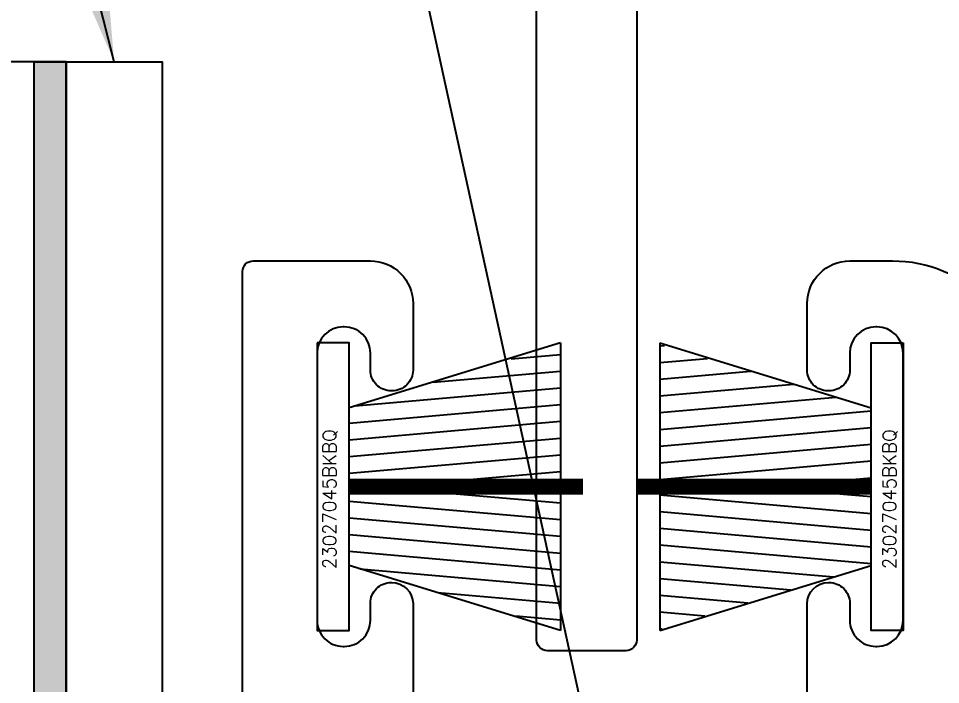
# Model space of a CAD drawing. Extents: x 0 to 79.8, y 0 to 38.2.
# Drawn here: x 5.604 to 6.469, y 29.926 to 30.551 of the extents above; entities that cross this region are included whole.
import ezdxf

# ---------------------------------------------------------------- set-up
doc = ezdxf.new("R2010")
doc.units = 0
doc.header["$MEASUREMENT"] = 0
doc.layers.get('0').update_dxf_attribs({"linetype": 'CONTINUOUS'})
doc.layers.get('DEFPOINTS').update_dxf_attribs({"color": 1, "linetype": 'CONTINUOUS'})
for name, color, linetype in [('DIM', 4, 'CONTINUOUS'), ('FRAME', 1, 'CONTINUOUS'), ('GEOM', 1, 'CONTINUOUS'), ('HATCH', 7, 'CONTINUOUS'), ('MISC', 9, 'CONTINUOUS'), ('SILL-PAN', 7, 'CONTINUOUS'), ('TEXT', 7, 'CONTINUOUS'), ('TITLE-BLOCK', 7, 'CONTINUOUS'), ('VENT', 5, 'CONTINUOUS'), ('WATERPROOF_MATL', 5, 'CONTINUOUS')]:
    doc.layers.add(name, color=color, linetype=linetype)
doc.styles.add('ROMANS', font='romans')
doc.styles.get("Standard").update_dxf_attribs({"font": 'simplex.shx'})
doc.dimstyles.new('QUARTER', dxfattribs={"dimscale": 4, "dimtxt": 0.06, "dimasz": 0.04999999999999999, "dimexe": 0.06, "dimexo": 0.032, "dimgap": 0.021, "dimtad": 0, "dimdec": 4, "dimzin": 4, "dimdsep": 46, "dimlunit": 5, "dimtxsty": 'ROMANS', "dimcen": 0.09, "dimadec": 0, "dimazin": 1, "dimtfac": 1, "dimtdec": 4, "dimtofl": 0, "dimtmove": 0, "dimatfit": 3, "dimfxl": 0, "dimtolj": 1, "dimtzin": 0, "dimarcsym": 0})
doc.dimstyles.new('QUARTER HORIZONTAL', dxfattribs={"dimscale": 4, "dimtxt": 0.06, "dimasz": 0.04999999999999999, "dimexe": 0.06, "dimexo": 0.032, "dimgap": 0.021, "dimtad": 0, "dimtih": 1, "dimtoh": 1, "dimdec": 4, "dimzin": 4, "dimdsep": 46, "dimlunit": 5, "dimtxsty": 'Standard', "dimcen": 0.09, "dimadec": 0, "dimazin": 1, "dimtfac": 1, "dimtdec": 4, "dimtofl": 0, "dimtmove": 0, "dimatfit": 3, "dimfxl": 0, "dimtolj": 1, "dimtzin": 0, "dimarcsym": 0})
doc.dimstyles.get("Standard").update_dxf_attribs({"dimtxt": 0.18, "dimasz": 0.18, "dimexe": 0.18, "dimexo": 0.0625, "dimgap": 0.09, "dimtad": 0, "dimtih": 1, "dimtoh": 1, "dimdec": 4, "dimzin": 0, "dimdsep": 46, "dimtxsty": 'Standard', "dimcen": 0.09, "dimadec": 0, "dimazin": 0, "dimtfac": 1, "dimtdec": 4, "dimtofl": 0, "dimtmove": 0, "dimatfit": 3, "dimfxl": 0, "dimtolj": 1, "dimtzin": 0, "dimarcsym": 0})
pattern_1 = [(4.999999999999828, (-16.61836339980644, 22.69480954732932), (-0.001361808480432155, 0.01556554215768352), [])]
pattern_2 = [(355, (-16.61836339980644, 18.8159727021759), (-0.00136180848043216, -0.01556554215768352), [])]

# ---------------------------------------------------------------- blocks, each defined once
blk = doc.blocks.new('*D69')
at = {"layer": 'DEFPOINTS', "color": 0}
for p in [(1.692680698425355, 29.61327077029904), (5.833898391647951, 29.61327077029904), (5.684648391647785, 28.48327125751251)]:
    blk.add_point(p, dxfattribs=at)
at = {"layer": 'TITLE-BLOCK', "color": 0, "lineweight": -2}
for p, q in [((1.692680698425355, 29.81327077029904), (1.692680698425355, 30.01327077029904)), ((5.705898391647951, 29.61327077029904), (1.452680698425355, 29.61327077029904)), ((5.556648391647785, 28.48327125751251), (1.452680698425355, 28.48327125751251)), ((1.692680698425356, 28.28327125751251), (1.692680698425356, 28.08327125751251))]:
    blk.add_line(p, q, dxfattribs=at)
at = {"layer": 'TITLE-BLOCK', "color": 0}
for points in [[(1.659347365092022, 29.81327077029904), (1.726014031758688, 29.81327077029904), (1.692680698425355, 29.61327077029904)], [(1.659347365092022, 28.28327125751251), (1.726014031758689, 28.28327125751251), (1.692680698425356, 28.48327125751251)]]:
    blk.add_solid(points, dxfattribs=at)
at = {"layer": 'TITLE-BLOCK', "color": 0, "insert": (1.692680698425363, 29.03327101390577), "char_height": 0.24, "attachment_point": 5}
blk.add_mtext('\\A1;1{\\H1x;\\S1/8;}"', dxfattribs=at)
blk = doc.blocks.new('*D70')
at = {"color": 0, "lineweight": -2}
for p, q in [((0.7658476520794584, 35.34325990862439), (0.7658476520794587, 33.82297986878273)), ((0.7658476520794599, 28.68327125751251), (0.7658476520794596, 30.20355129735416)), ((5.556648391647785, 28.48327125751251), (0.5258476520794595, 28.48327125751251))]:
    blk.add_line(p, q, dxfattribs=at)
at = {"color": 0}
for points in [[(0.7325143187461249, 35.34325990862439), (0.7991809854127917, 35.34325990862439), (0.7658476520794584, 35.54325990862439)], [(0.7325143187461265, 28.68327125751251), (0.7991809854127933, 28.68327125751251), (0.7658476520794599, 28.48327125751251)]]:
    blk.add_solid(points, dxfattribs=at)
at = {"layer": 'DEFPOINTS', "color": 0}
for p in [(0.7658476520794584, 35.54325990862439), (6.132512048931634, 35.54325990862439), (5.684648391647785, 28.48327125751251)]:
    blk.add_point(p, dxfattribs=at)
at = {"color": 0, "insert": (0.765847652079468, 32.01326558306844), "char_height": 0.24, "attachment_point": 5, "rotation": 90, "style": 'ROMANS'}
blk.add_mtext('\\A1;NET FRAME HEIGHT', dxfattribs=at)
blk = doc.blocks.new('*D71')
at = {"layer": 'DEFPOINTS', "color": 0}
for p in [(2.796637917776366, 35.23877077029906), (6.099930553667516, 35.23877077029906), (4.735086744330873, 30.51077125751254)]:
    blk.add_point(p, dxfattribs=at)
at = {"layer": 'TITLE-BLOCK', "color": 0, "lineweight": -2}
for p, q in [((5.971930553667515, 35.23877077029906), (2.556637917776367, 35.23877077029906)), ((2.796637917776366, 35.03877077029905), (2.796637917776367, 33.23877101390579)), ((2.796637917776368, 30.71077125751254), (2.796637917776367, 32.5107710139058)), ((4.607086744330873, 30.51077125751254), (2.556637917776368, 30.51077125751254))]:
    blk.add_line(p, q, dxfattribs=at)
at = {"layer": 'TITLE-BLOCK', "color": 0}
for points in [[(2.763304584443033, 35.03877077029905), (2.8299712511097, 35.03877077029905), (2.796637917776366, 35.23877077029906)], [(2.763304584443035, 30.71077125751254), (2.829971251109701, 30.71077125751254), (2.796637917776368, 30.51077125751254)]]:
    blk.add_solid(points, dxfattribs=at)
at = {"layer": 'TITLE-BLOCK', "color": 0, "insert": (2.796637917776376, 32.87477101390579), "char_height": 0.24, "attachment_point": 5}
blk.add_mtext('\\A1;4{\\H1x;\\S3/4;}"', dxfattribs=at)
blk = doc.blocks.new('*D72')
at = {"color": 0, "lineweight": -2}
for p, q in [((1.692680698425364, 35.34325990862438), (1.692680698425364, 35.19369391089027)), ((1.692680698425365, 29.81327077029903), (1.692680698425365, 29.96283676803313)), ((5.705898391647951, 29.61327077029903), (1.452680698425365, 29.61327077029903))]:
    blk.add_line(p, q, dxfattribs=at)
at = {"color": 0}
for points in [[(1.659347365092031, 35.34325990862438), (1.726014031758697, 35.34325990862438), (1.692680698425364, 35.54325990862438)], [(1.659347365092032, 29.81327077029903), (1.726014031758698, 29.81327077029903), (1.692680698425365, 29.61327077029903)]]:
    blk.add_solid(points, dxfattribs=at)
at = {"layer": 'DEFPOINTS', "color": 0}
for p in [(1.692680698425364, 35.54325990862438), (6.132512048931577, 35.54325990862438), (5.833898391647951, 29.61327077029903)]:
    blk.add_point(p, dxfattribs=at)
at = {"color": 0, "insert": (1.692680698425373, 32.57826533946169), "char_height": 0.24, "attachment_point": 5, "rotation": 90, "style": 'ROMANS'}
blk.add_mtext('\\A1;JAMB HEIGHT (NHF-1.125")', dxfattribs=at)
blk = doc.blocks.new('3749-SILL')
for points in [[(0.5300000000000011, -0.5540004872134574), (0.5300000000000011, -0.3659999999999997), (0.5300000000000153, -0.3119999999999976, -0.414213562373095), (0.5500000000000114, -0.2920000000000016), (0.5505000000000138, -0.2920000000000087, -0.4142135623732017), (0.5700000000000216, -0.3114999999999952), (0.5699999999999363, -0.3275000000000006, 0.4142135623732224), (0.5944999999999254, -0.3520000000000039), (0.5954999999999302, -0.3519999999999897, 0.414213562373095), (0.6199999999999193, -0.3275000000000006), (0.6200000000000045, -0.0764999999999958, 0.4142135623730526), (0.5955000000000155, -0.05200000000000671), (0.5945000000000107, -0.0519999999999925, 0.4142135623730949), (0.5700000000000216, -0.07650000000001), (0.5700000000000358, -0.09250000000000114, -0.4142135623733084), (0.5505000000000138, -0.112000000000009), (0.549500000000009, -0.1119999999999948, -0.4142135623733084), (0.5300000000000011, -0.09250000000000114), (0.5300000000000011, -0.03000000000000114, -0.414213562373017), (0.5700000000000074, 0.009999999999990905), (0.5927576328495547, 0.009999999999990905), (0.610000000000003, 0.009999999999990905, -0.4142135623731044), (0.735000000000003, -0.1150000000000126)], [(1.4210854715202e-14, -0.4875301427794199), (0, 0, -0.4142135623734073), (0.01000000000000512, 0.00999999999999801), (0.1200000000000045, 0.01000000000000512, -0.414213562373147), (0.1599999999999966, -0.03000000000000114), (0.1599999999999966, -0.09250000000000114, -0.4142135623731486), (0.140500000000003, -0.1120000000000019), (0.1394999999999982, -0.1119999999999948, -0.4142135623732018), (0.1200000000000045, -0.09249999999999403), (0.1200000000000045, -0.0764999999999958, 0.4142135623732225), (0.09550000000000125, -0.0519999999999996), (0.09450000000001069, -0.05200000000000671, 0.414213562373095), (0.06999999999999318, -0.0764999999999958), (0.07000000000007844, -0.3275000000000006, 0.4142135623732648), (0.09450000000008174, -0.3520000000000039), (0.09550000000008652, -0.3520000000000039, 0.4142135623732649), (0.1200000000000898, -0.3275000000000006), (0.1200000000000045, -0.3114999999999952, -0.4142135623731485), (0.1394999999999982, -0.2919999999999945), (0.1400000000000006, -0.2920000000000016, -0.414213562373043), (0.1599999999999966, -0.3119999999999976), (0.1599999999999966, -0.4147658972593291, -0.2504916501726727)]]:
    blk.add_lwpolyline(points, format="xyb")
blk = doc.blocks.new('3310-Thermal Mammoth B Rail')
at = {"ltscale": 0.25}
blk.add_lwpolyline([(0.5844999999999976, -0.5090000000000048), (0.5844999999999976, -2.102000000000007, -0.414213562373095), (0.5534999999999979, -2.133000000000007), (0.4664999999999981, -2.133000000000007, 0.414213562373095), (0.4564999999999984, -2.143000000000007), (0.4564999999999975, -2.248000000000008, 0.414213562373095), (0.4664999999999973, -2.258000000000008), (0.5064999999999982, -2.258000000000008, 0.414213562373095), (0.516499999999998, -2.248000000000008), (0.516499999999998, -2.195000000000008), (0.5844999999999985, -2.195000000000007), (0.5844999999999985, -2.328000000000008, -0.4142135623730987), (0.5124999999999984, -2.400000000000008), (0.4864999999999986, -2.400000000000008, 0.414213562373095), (0.4764999999999988, -2.410000000000008), (0.4764999999999988, -2.452000000000008, 0.414213562373095), (0.4864999999999986, -2.462000000000008), (0.5844999999999985, -2.462000000000011), (0.5844999999999985, -3.960000000000006, 0.414213562373095), (0.5944999999999983, -3.970000000000006), (0.6684999999999981, -3.970000000000007, 0.4142135623730976), (0.6784999999999979, -3.960000000000007), (0.6784999999999988, 1.300999999999993, 0.4142135623730878)], format="xyb", dxfattribs=at)
blk = doc.blocks.new('*U18')
at = {"layer": 'HATCH'}
h = blk.add_hatch(dxfattribs=at)
h.set_pattern_fill('ANSI31', color=256, scale=0.125, angle=-40.00000000000001, style=0)
h.set_pattern_definition(pattern_1)
h.paths.add_polyline_path([(-12.35918229718535, 20.24064464264729), (-12.35918229718535, 20.16648965763149), (-12.16071846402004, 20.16648965763149), (-12.16071846402004, 20.30050856819881)])
h = blk.add_hatch(dxfattribs=at)
h.set_pattern_fill('ANSI31', color=256, scale=0.125, angle=-40.00000000000001, style=0)
h.set_pattern_definition(pattern_2)
h.paths.add_polyline_path([(-12.16071846402004, 20.16648965763149), (-12.16071846402004, 20.03247074706417), (-12.35918229718535, 20.0923346726157), (-12.35918229718535, 20.16648965763149)])
at = {"layer": 'GEOM'}
blk.add_lwpolyline([(-12.38918229718535, 20.3014896576315), (-12.38918229718535, 20.03148965763149), (-12.35918229718535, 20.03148965763149), (-12.35918229718535, 20.3014896576315)], close=True, dxfattribs=at)
at = {"layer": 'GEOM', "const_width": 0.015}
blk.add_lwpolyline([(-12.35918229718535, 20.16648965763149), (-12.13957150207564, 20.16648965763149)], dxfattribs=at)
at = {"layer": 'MISC'}
for p, q in [((-12.16071846402004, 20.3014896576315), (-12.35918229718535, 20.24064464264729)), ((-12.16071846402004, 20.3014896576315), (-12.16071846402004, 20.03148965763149)), ((-12.16071846402004, 20.03148965763149), (-12.35918229718535, 20.0923346726157))]:
    blk.add_line(p, q, dxfattribs=at)
at = {"insert": (-12.37013556626395, 20.08903754865167), "char_height": 0.0125, "attachment_point": 7, "rotation": 90.00000000000001}
blk.add_mtext_dynamic_manual_height_columns('23027045BKBQ', width=0.3101170506713515, gutter_width=0.3125, heights=[0], dxfattribs=at)
blk = doc.blocks.new('*U39')
at = {"layer": 'HATCH'}
h = blk.add_hatch(dxfattribs=at)
h.set_pattern_fill('ANSI31', color=256, scale=0.125, angle=-40.00000000000001, style=0)
h.set_pattern_definition(pattern_1)
h.paths.add_polyline_path([(-12.41918229718535, 20.24064464264729), (-12.41918229718535, 20.16648965763149), (-12.61764613035066, 20.16648965763149), (-12.61764613035066, 20.30050856819881)])
h = blk.add_hatch(dxfattribs=at)
h.set_pattern_fill('ANSI31', color=256, scale=0.125, angle=-40.00000000000001, style=0)
h.set_pattern_definition(pattern_2)
h.paths.add_polyline_path([(-12.61764613035066, 20.16648965763149), (-12.61764613035066, 20.03247074706417), (-12.41918229718535, 20.0923346726157), (-12.41918229718535, 20.16648965763149)])
at = {"layer": 'GEOM'}
blk.add_lwpolyline([(-12.38918229718535, 20.3014896576315), (-12.38918229718535, 20.03148965763149), (-12.41918229718535, 20.03148965763149), (-12.41918229718535, 20.3014896576315)], close=True, dxfattribs=at)
at = {"layer": 'GEOM', "const_width": 0.015}
blk.add_lwpolyline([(-12.41918229718535, 20.16648965763149), (-12.63879309229506, 20.16648965763149)], dxfattribs=at)
at = {"layer": 'MISC'}
for p, q in [((-12.61764613035066, 20.3014896576315), (-12.41918229718535, 20.24064464264729)), ((-12.61764613035066, 20.3014896576315), (-12.61764613035066, 20.03148965763149)), ((-12.61764613035066, 20.03148965763149), (-12.41918229718535, 20.0923346726157))]:
    blk.add_line(p, q, dxfattribs=at)
at = {"insert": (-12.40822902810675, 20.08903754865167), "char_height": 0.0125, "attachment_point": 1, "rotation": 90}
blk.add_mtext_dynamic_manual_height_columns('23027045BKBQ', width=0.3101170506713515, gutter_width=0.3125, heights=[0], dxfattribs=at)

msp = doc.modelspace()

# ---------------------------------------------------------------- hatches: boundary and pattern name
at = {"layer": 'WATERPROOF_MATL'}
msp.add_hatch(color=7, dxfattribs=at).paths.add_polyline_path([(5.648398391647902, 30.51077125751252), (5.648398391647788, 28.48327125751255), (11.70339839164794, 28.48327125751255), (11.70339839164794, 30.51077125751252), (11.73339839164802, 30.51077125751252), (11.73339839164802, 28.45327125751252), (5.618398391647816, 28.45327125751252), (5.618398391647816, 30.51077125751252)])

# ---------------------------------------------------------------- linework, layer by layer
at = {"layer": 'SILL-PAN', "color": 7}
msp.add_lwpolyline([(5.648398391647902, 30.51077125751252), (5.738398391647934, 30.51077125751252), (5.738398391647934, 28.57327125751252), (11.61339839164791, 28.57327125751252), (11.61339839164791, 30.51077125751252), (11.70339839164794, 30.51077125751252), (11.70339839164794, 28.48327125751255), (5.648398391647788, 28.48327125751255)], close=True, dxfattribs=at)
at = {"layer": 'TITLE-BLOCK'}
msp.add_line((5.648398391647902, 30.51077125751252), (5.148398391647902, 30.51077125751252), dxfattribs=at)
at = {"layer": 'WATERPROOF_MATL', "color": 7}
msp.add_lwpolyline([(5.648398391647902, 30.51077125751252), (5.648398391647788, 28.48327125751255), (11.70339839164794, 28.48327125751255), (11.70339839164794, 30.51077125751252), (11.73339839164802, 30.51077125751252), (11.73339839164802, 28.45327125751252), (5.618398391647816, 28.45327125751252), (5.618398391647816, 30.51077125751252)], close=True, dxfattribs=at)

# ---------------------------------------------------------------- block references
at = {"layer": 'DIM'}
for name, p in [('*U18', (18.27308048571772, 9.945281599881032)), ('*U39', (18.82308048571768, 9.945281599881032))]:
    msp.add_blockref(name, p, dxfattribs=at)
at = {"layer": 'FRAME'}
msp.add_blockref('3749-SILL', (5.813898188532335, 30.31377125751251), dxfattribs=at)
at = {"layer": 'VENT', "xscale": -1}
msp.add_blockref('3310-Thermal Mammoth B Rail', (6.768430553667514, 33.92777077029905), dxfattribs=at)

# ---------------------------------------------------------------- dimensions: what is measured, and where the dimension line sits
for base, p1, p2, text, picture, middle in [((0.7658476520794584, 35.54325990862439), (5.684648391647784, 28.48327125751249), (6.13251204893163, 35.54325990862438), 'NET FRAME HEIGHT', '*D70', (0.765847652079468, 32.01326558306844)), ((1.692680698425364, 35.54325990862438), (5.833898391647949, 29.61327077029902), (6.132512048931574, 35.54325990862436), 'JAMB HEIGHT (NHF-1.125")', '*D72', (1.692680698425373, 32.57826533946169))]:
    dim = msp.add_linear_dim(base=base, p1=p1, p2=p2, angle=90, text=text, dimstyle='QUARTER', override={"dimpost": '"', "dimse2": 1})
    dim.commit()
    dim.dimension.update_dxf_attribs({"geometry": picture, "text_midpoint": middle})
at = {"layer": 'TITLE-BLOCK'}
dim = msp.add_linear_dim(base=(2.796637917776366, 35.23877077029906), p1=(4.735086744330872, 30.51077125751252), p2=(6.099930553667512, 35.23877077029904), angle=90, dimstyle='QUARTER HORIZONTAL', override={"dimpost": '"'}, dxfattribs=at)
dim.commit()
dim.dimension.update_dxf_attribs({"geometry": '*D71', "text_midpoint": (2.796637917776376, 32.87477101390579)})
dim = msp.add_linear_dim(base=(1.692680698425355, 29.61327077029904), p1=(5.684648391647784, 28.48327125751249), p2=(5.833898391647949, 29.61327077029902), angle=90, dimstyle='QUARTER HORIZONTAL', override={"dimpost": '"'}, dxfattribs=at)
dim.commit()
dim.dimension.update_dxf_attribs({"geometry": '*D69', "text_midpoint": (1.692680698425363, 29.03327101390577), "dimtype": 160})

# ---------------------------------------------------------------- leaders
at = {"layer": 'TEXT'}
for points in [[(6.182678470508904, 29.67577077029902), (5.549301305930612, 32.56661774373532), (5.174301305930612, 32.56661774373532)], [(5.693398391647918, 30.51077125751252), (5.381708296513807, 31.74576045883854), (5.006708296513807, 31.74576045883854)]]:
    msp.add_leader(points, dimstyle='Standard', dxfattribs=at)

doc.saveas('drawing.dxf')
